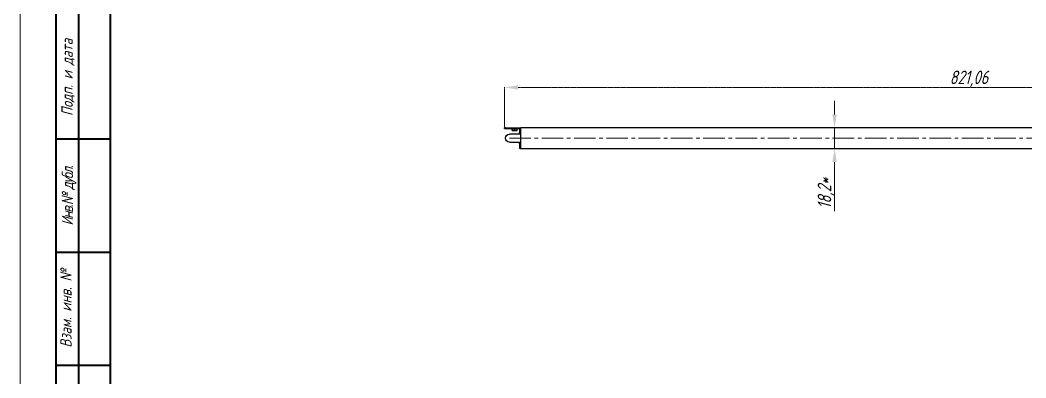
# Model space of a CAD drawing. Header units: millimetres. Extents: x 937859 to 970574, y 987894 to 996517.
# Drawn here: x 964255 to 965144, y 992759 to 993075 of the extents above; entities that cross this region are included whole.
import ezdxf

# ---------------------------------------------------------------- set-up
doc = ezdxf.new("R2010")
doc.units = ezdxf.units.MM
doc.header["$LTSCALE"] = 0.5
doc.linetypes.add('CENTER', pattern=[0.6, 0.375, -0.075, 0.075, -0.075])
doc.linetypes.add('CENTER2', pattern=[28.575, 19.05, -3.175, 3.175, -3.175])
doc.layers.add('DIMENSION', color=1, linetype='Continuous')
doc.layers.add('MD_Visible', color=7, linetype='Continuous', lineweight=25)
doc.layers.add('MD_Visible Narrow', color=7, linetype='Continuous', lineweight=25)
doc.styles.add('SSBKN010703MD', font='GOST_A.TTF', dxfattribs={"width": 0.955, "oblique": 15, "height": 12})
doc.styles.get("Standard").update_dxf_attribs({"font": 'GOST_A.TTF', "oblique": 15})
doc.dimstyles.new('SSBKN010703MD', dxfattribs={"dimtxt": 12, "dimasz": 12, "dimexe": 0.1, "dimexo": 0, "dimtad": 1, "dimtxsty": 'SSBKN010703MD', "dimcen": 2.5, "dimadec": 0, "dimazin": 0, "dimtfac": 1, "dimtmove": 0, "dimatfit": 3, "dimfxl": 1, "dimlwd": 9, "dimlwe": 9, "dimarcsym": 0})

# ---------------------------------------------------------------- blocks, each defined once
blk = doc.blocks.new('*D9')
at = {"color": 0, "lineweight": 9, "transparency": 16777216}
for p, q in [((964975.19, 992991.83), (964975.19, 993003.83)), ((965032.91, 992979.83), (964975.09, 992979.83)), ((964975.19, 992979.83), (964975.19, 992961.63)), ((965032.91, 992961.63), (964975.09, 992961.63)), ((964975.19, 992949.63), (964975.19, 992906.11))]:
    blk.add_line(p, q, dxfattribs=at)
at = {"color": 0, "lineweight": 5, "transparency": 16777216}
for points in [[(964973.19, 992991.83), (964977.19, 992991.83), (964975.19, 992979.83)], [(964973.19, 992949.63), (964977.19, 992949.63), (964975.19, 992961.63)]]:
    blk.add_solid(points, dxfattribs=at)
at = {"layer": 'Defpoints', "color": 0, "lineweight": 5, "transparency": 16777216}
for p in [(965032.91, 992979.83), (964975.19, 992961.63), (965032.91, 992961.63)]:
    blk.add_point(p, dxfattribs=at)
at = {"color": 0, "transparency": 16777216, "insert": (964967.66, 992921.87), "char_height": 12, "attachment_point": 5, "rotation": 90, "style": 'SSBKN010703MD'}
blk.add_mtext('18,2*', dxfattribs=at)
blk = doc.blocks.new('*D306')
at = {"color": 0, "linetype": 'CENTER', "lineweight": 9, "ltscale": 0.5, "transparency": 16777216}
for p, q in [((964683.41, 992979.83), (964683.41, 993015.73)), ((964695.41, 993015.63), (965492.47, 993015.63)), ((965504.47, 992970.73), (965504.47, 993015.73))]:
    blk.add_line(p, q, dxfattribs=at)
at = {"color": 0, "linetype": 'CENTER', "lineweight": 5, "ltscale": 0.5, "transparency": 16777216}
for points in [[(964695.41, 993017.63), (964695.41, 993013.63), (964683.41, 993015.63)], [(965492.47, 993017.63), (965492.47, 993013.63), (965504.47, 993015.63)]]:
    blk.add_solid(points, dxfattribs=at)
at = {"layer": 'Defpoints', "color": 0, "linetype": 'CENTER', "lineweight": 5, "ltscale": 0.5, "transparency": 16777216}
for p in [(965504.47, 993015.63), (964683.41, 992979.83), (965504.47, 992970.73)]:
    blk.add_point(p, dxfattribs=at)
at = {"color": 0, "linetype": 'CENTER', "lineweight": 5, "ltscale": 0.5, "transparency": 16777216, "insert": (965093.94, 993023.16), "char_height": 12, "attachment_point": 5, "style": 'SSBKN010703MD'}
blk.add_mtext('821,06', dxfattribs=at)

msp = doc.modelspace()

# ---------------------------------------------------------------- linework, layer by layer
at = {"lineweight": 9}
msp.add_line((964255.208, 992509.727), (964255.208, 993697.727), dxfattribs=at)
at = {"lineweight": 40}
msp.add_line((964335.208, 992529.727), (964335.208, 993677.727), dxfattribs=at)
at = {"color": 0, "lineweight": 40}
for p, q in [((964335.208, 992529.727), (964335.208, 993677.727)), ((964287.208, 992529.727), (964287.208, 993109.727)), ((964307.208, 992529.727), (964307.208, 993109.727)), ((964335.208, 992969.727), (964287.208, 992969.727)), ((964335.208, 992869.727), (964287.208, 992869.727)), ((964335.208, 992769.727), (964287.208, 992769.727))]:
    msp.add_line(p, q, dxfattribs=at)
at = {"linetype": 'CENTER2', "lineweight": 5, "ltscale": 2}
msp.add_line((964687.707, 992970.729), (965499.707, 992970.729), dxfattribs=at)
at = {"layer": 'MD_Visible'}
for p, q in [((964683.407, 992979.229), (964683.407, 992979.829)), ((964684.407, 992979.829), (964683.407, 992979.829)), ((964683.407, 992979.229), (964684.407, 992979.229)), ((964684.407, 992979.829), (964696.607, 992979.829)), ((964684.407, 992979.229), (964696.607, 992979.229)), ((964690.257, 992977.529), (964690.257, 992979.029)), ((964690.299, 992977.529), (964690.257, 992977.529)), ((964690.299, 992977.529), (964690.299, 992979.029)), ((964690.307, 992977.529), (964690.299, 992977.529)), ((964690.307, 992977.529), (964690.307, 992979.029)), ((964690.307, 992977.529), (964692.407, 992977.529)), ((964692.407, 992977.529), (964694.507, 992977.529)), ((964694.507, 992977.529), (964694.507, 992979.029)), ((964694.515, 992977.529), (964694.507, 992977.529)), ((964694.515, 992977.529), (964694.515, 992979.029)), ((964694.557, 992977.529), (964694.515, 992977.529)), ((964694.557, 992977.529), (964694.557, 992979.029)), ((964696.807, 992979.029), (964696.807, 992975.929)), ((964696.807, 992975.929), (964696.807, 992975.729)), ((964697.407, 992975.729), (964696.807, 992975.729)), ((964696.807, 992974.229), (964696.807, 992975.729)), ((965368.407, 992979.829), (964697.407, 992979.829)), ((964697.407, 992979.829), (964697.407, 992961.629)), ((964697.407, 992979.029), (964697.407, 992975.929)), ((964697.407, 992974.229), (964687.707, 992974.229)), ((964687.707, 992967.229), (964697.407, 992967.229)), ((964696.807, 992965.729), (964696.807, 992967.229)), ((964696.807, 992965.729), (964697.407, 992965.729)), ((964696.807, 992965.729), (964696.807, 992965.529)), ((964696.807, 992965.529), (964696.807, 992962.629)), ((964696.807, 992962.629), (964696.807, 992961.629)), ((964697.407, 992961.629), (964696.807, 992961.629)), ((964697.407, 992965.529), (964697.407, 992962.629)), ((964697.407, 992961.629), (965368.407, 992961.629))]:
    msp.add_line(p, q, dxfattribs=at)
at = {"layer": 'MD_Visible', "extrusion": (0, 0, -1)}
for centre, radius, start, end in [((-964690.057, 992979.029), 0.2, 90, 180), ((-964690.099, 992979.029), 0.2, 90, 180), ((-964690.107, 992979.029), 0.2, 90, 180), ((-964696.607, 992979.029), 0.8, 90, 180), ((-964696.607, 992979.029), 0.2, 90, 180), ((-964687.707, 992970.729), 3.5, 0, 90), ((-964687.707, 992970.729), 3.5, 270, 0)]:
    msp.add_arc(centre, radius, start, end, dxfattribs=at)
at = {"layer": 'MD_Visible'}
for centre in [(964694.707, 992979.029), (964694.715, 992979.029), (964694.757, 992979.029)]:
    msp.add_arc(centre, 0.2, 90, 180, dxfattribs=at)
at = {"layer": 'MD_Visible Narrow'}
for p, q in [((964684.407, 992979.829), (964684.407, 992979.229)), ((964690.257, 992979.029), (964690.299, 992979.029)), ((964690.299, 992979.029), (964690.307, 992979.029)), ((964690.307, 992979.029), (964692.407, 992979.029)), ((964692.407, 992979.029), (964694.507, 992979.029)), ((964692.407, 992977.529), (964692.407, 992979.029)), ((964694.507, 992979.029), (964694.515, 992979.029)), ((964694.515, 992979.029), (964694.557, 992979.029)), ((964696.807, 992975.929), (964697.407, 992975.929)), ((964697.407, 992965.529), (964696.807, 992965.529)), ((964696.807, 992962.629), (964697.407, 992962.629))]:
    msp.add_line(p, q, dxfattribs=at)

# ---------------------------------------------------------------- texts
at = {"insert": (964290.727, 992785.506), "char_height": 10, "attachment_point": 1, "rotation": 90}
msp.add_mtext_dynamic_manual_height_columns('Взам. инв. №', width=92.57089, gutter_width=50, heights=[0], dxfattribs=at)
at = {"layer": 'DIMENSION', "color": 250, "linetype": 'CENTER', "ltscale": 0.25, "char_height": 10, "attachment_point": 1, "rotation": 90}
for s, width, insert in [('{\\C0;Подп. и дата}', 132, (964291.754, 992990.383)), ('{\\T0.85;\\C0;Инв.№ дубл.}', 96, (964292.042, 992893.48))]:
    msp.add_mtext_dynamic_manual_height_columns(s, width=width, gutter_width=240, heights=[0], dxfattribs=dict(at, insert=insert))

# ---------------------------------------------------------------- dimensions: what is measured, and where the dimension line sits
at = {"linetype": 'CENTER', "lineweight": 5, "ltscale": 0.5}
dim = msp.add_linear_dim(base=(965504.467, 993015.626), p1=(964683.407, 992979.829), p2=(965504.467, 992970.729), dimstyle='SSBKN010703MD', dxfattribs=at)
dim.commit()
dim.dimension.update_dxf_attribs({"geometry": '*D306', "text_midpoint": (965093.937, 993023.156)})
dim = msp.add_linear_dim(base=(964975.188, 992961.629), p1=(965032.907, 992979.829), p2=(965032.907, 992961.629), angle=90, text='<>*', dimstyle='SSBKN010703MD')
dim.commit()
dim.dimension.update_dxf_attribs({"geometry": '*D9', "text_midpoint": (964967.659, 992921.867)})

doc.saveas('drawing.dxf')
